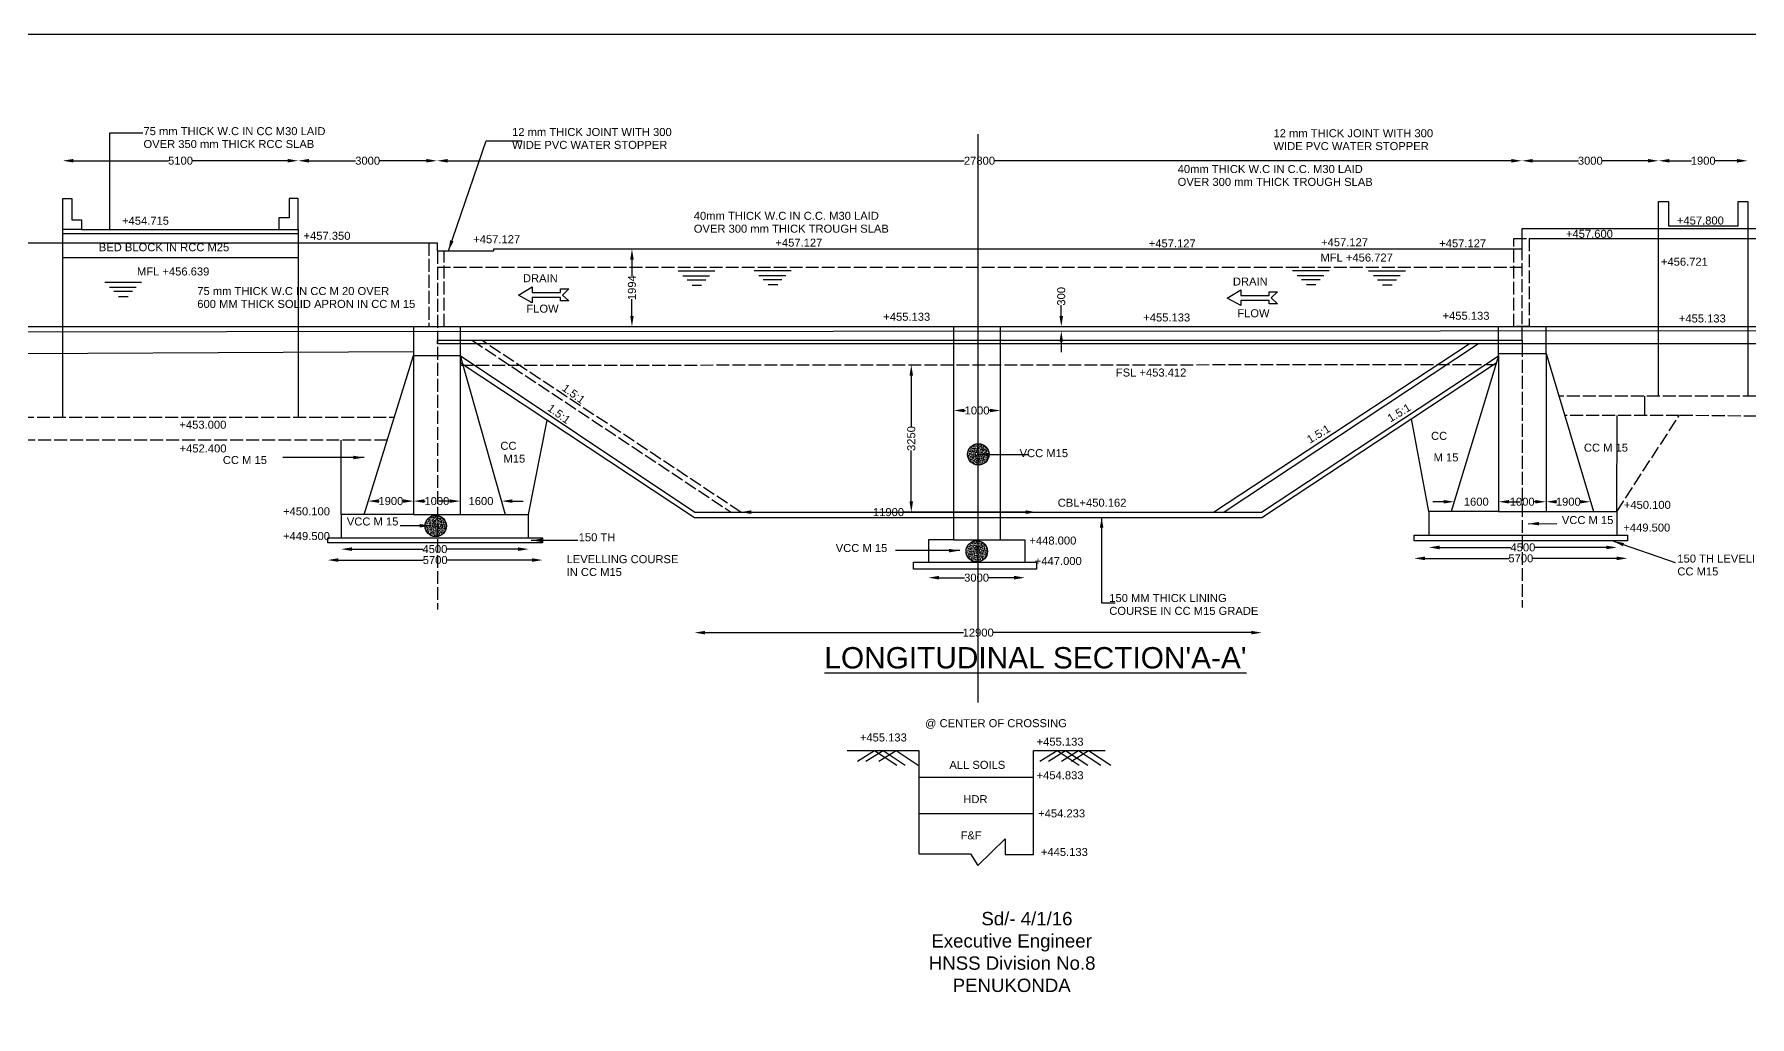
# Model space of a CAD drawing. Header units: millimetres. Extents: x -53212789 to -53204060, y 22133379 to 22139062.
# Drawn here: x -53210662 to -53207447, y 22136955 to 22138796 of the extents above; entities that cross this region are included whole.
import ezdxf

# ---------------------------------------------------------------- set-up
doc = ezdxf.new("R2010")
doc.units = ezdxf.units.MM
doc.header["$MEASUREMENT"] = 0
doc.header["$PDMODE"] = 32
doc.header["$PDSIZE"] = 28
doc.linetypes.add('ACAD_ISO02W100', pattern=[15, 12, -3])
doc.layers.add('DRAWING', color=2, linetype='Continuous')
doc.layers.add('TEXT', color=7, linetype='Continuous')
doc.styles.get("Standard").update_dxf_attribs({"font": 'arial.ttf', "height": 15})
doc.dimstyles.get("Standard").update_dxf_attribs({"dimtxt": 20, "dimasz": 20, "dimexe": 0.18, "dimexo": 0.0625, "dimgap": 0.09, "dimtad": 0, "dimdec": 0, "dimzin": 0, "dimdsep": 46, "dimtxsty": 'Standard', "dimcen": 0.09, "dimse1": 1, "dimse2": 1, "dimadec": 0, "dimazin": 0, "dimtfac": 1, "dimtdec": 0, "dimtofl": 0, "dimtmove": 0, "dimatfit": 3, "dimfxl": 1, "dimtolj": 1, "dimtzin": 0, "dimarcsym": 0})

# ---------------------------------------------------------------- blocks, each defined once
blk = doc.blocks.new('*D56')
at = {"layer": 'Defpoints', "color": 0, "transparency": 16777216}
for p in [(-53208737.2, 22138248.3), (-53208737.2, 22138248.3), (-53208737.2, 22138240)]:
    blk.add_point(p, dxfattribs=at)
at = {"layer": 'TEXT', "color": 0, "lineweight": -2, "transparency": 16777216}
for p, q in [((-53208737.2, 22138268.3), (-53208737.2, 22138288.3)), ((-53208737.2, 22138220), (-53208737.2, 22138200))]:
    blk.add_line(p, q, dxfattribs=at)
at = {"layer": 'TEXT', "color": 0, "transparency": 16777216}
for points in [[(-53208740.5, 22138268.3), (-53208733.8, 22138268.3), (-53208737.2, 22138248.3)], [(-53208740.5, 22138220), (-53208733.8, 22138220), (-53208737.2, 22138240)]]:
    blk.add_solid(points, dxfattribs=at)
at = {"layer": 'TEXT', "color": 0, "transparency": 16777216, "insert": (-53208737.2, 22138304.9), "char_height": 15, "attachment_point": 5, "rotation": 90}
blk.add_mtext('\\A1;300', dxfattribs=at)
blk = doc.blocks.new('*D58')
at = {"layer": 'Defpoints', "color": 0, "transparency": 16777216}
for p in [(-53210036.3, 22137921.1), (-53209951.2, 22137921.1), (-53209951.2, 22137921.1)]:
    blk.add_point(p, dxfattribs=at)
at = {"layer": 'TEXT', "color": 0, "lineweight": -2, "transparency": 16777216}
for p, q in [((-53210016.3, 22137921.1), (-53210015.5, 22137921.1)), ((-53209971.2, 22137921.1), (-53209972, 22137921.1))]:
    blk.add_line(p, q, dxfattribs=at)
at = {"layer": 'TEXT', "color": 0, "transparency": 16777216}
for points in [[(-53210016.3, 22137924.5), (-53210016.3, 22137917.8), (-53210036.3, 22137921.1)], [(-53209971.2, 22137924.5), (-53209971.2, 22137917.8), (-53209951.2, 22137921.1)]]:
    blk.add_solid(points, dxfattribs=at)
at = {"layer": 'TEXT', "color": 0, "transparency": 16777216, "insert": (-53209993.8, 22137921.1), "char_height": 15, "attachment_point": 5}
blk.add_mtext('\\A1;1900', dxfattribs=at)
blk = doc.blocks.new('*D59')
at = {"layer": 'Defpoints', "color": 0, "transparency": 16777216}
for p in [(-53209951.2, 22137921.1), (-53209863.7, 22137921.1), (-53209863.7, 22137921.1)]:
    blk.add_point(p, dxfattribs=at)
at = {"layer": 'TEXT', "color": 0, "lineweight": -2, "transparency": 16777216}
for p, q in [((-53209931.2, 22137921.1), (-53209929.2, 22137921.1)), ((-53209883.7, 22137921.1), (-53209885.7, 22137921.1))]:
    blk.add_line(p, q, dxfattribs=at)
at = {"layer": 'TEXT', "color": 0, "transparency": 16777216}
for points in [[(-53209931.2, 22137924.5), (-53209931.2, 22137917.8), (-53209951.2, 22137921.1)], [(-53209883.7, 22137924.5), (-53209883.7, 22137917.8), (-53209863.7, 22137921.1)]]:
    blk.add_solid(points, dxfattribs=at)
at = {"layer": 'TEXT', "color": 0, "transparency": 16777216, "insert": (-53209907.5, 22137921.1), "char_height": 15, "attachment_point": 5}
blk.add_mtext('\\A1;1000', dxfattribs=at)
blk = doc.blocks.new('*D60')
at = {"layer": 'Defpoints', "color": 0, "transparency": 16777216}
for p in [(-53209863.7, 22137921.1), (-53209786, 22137921.1), (-53209786, 22137919.4)]:
    blk.add_point(p, dxfattribs=at)
at = {"layer": 'TEXT', "color": 0, "lineweight": -2, "transparency": 16777216}
for p, q in [((-53209883.7, 22137921.1), (-53209903.7, 22137921.1)), ((-53209766, 22137921.1), (-53209746, 22137921.1))]:
    blk.add_line(p, q, dxfattribs=at)
at = {"layer": 'TEXT', "color": 0, "transparency": 16777216}
for points in [[(-53209883.7, 22137924.4), (-53209883.7, 22137917.8), (-53209863.7, 22137921.1)], [(-53209766, 22137924.4), (-53209766, 22137917.8), (-53209786, 22137921.1)]]:
    blk.add_solid(points, dxfattribs=at)
at = {"layer": 'TEXT', "color": 0, "transparency": 16777216, "insert": (-53209824.8, 22137921.1), "char_height": 15, "attachment_point": 5}
blk.add_mtext('\\A1;1600', dxfattribs=at)
blk = doc.blocks.new('*D61')
at = {"layer": 'Defpoints', "color": 0, "transparency": 16777216}
for p in [(-53208986.2, 22137806.4), (-53208805.5, 22137806.4), (-53208805.5, 22137777.6)]:
    blk.add_point(p, dxfattribs=at)
at = {"layer": 'TEXT', "color": 0, "lineweight": -2, "transparency": 16777216}
for p, q in [((-53208966.2, 22137777.6), (-53208918.3, 22137777.6)), ((-53208825.5, 22137777.6), (-53208873.4, 22137777.6))]:
    blk.add_line(p, q, dxfattribs=at)
at = {"layer": 'TEXT', "color": 0, "transparency": 16777216}
for points in [[(-53208966.2, 22137781), (-53208966.2, 22137774.3), (-53208986.2, 22137777.6)], [(-53208825.5, 22137781), (-53208825.5, 22137774.3), (-53208805.5, 22137777.6)]]:
    blk.add_solid(points, dxfattribs=at)
at = {"layer": 'TEXT', "color": 0, "transparency": 16777216, "insert": (-53208895.9, 22137777.6), "char_height": 15, "attachment_point": 5}
blk.add_mtext('\\A1;3000', dxfattribs=at)
blk = doc.blocks.new('*D62')
at = {"layer": 'Defpoints', "color": 0, "transparency": 16777216}
for p in [(-53209338.1, 22137900.4), (-53208783.9, 22137900.4), (-53208783.9, 22137793.7)]:
    blk.add_point(p, dxfattribs=at)
at = {"layer": 'TEXT', "color": 0, "lineweight": -2, "transparency": 16777216}
for p, q in [((-53209318.1, 22137900.4), (-53209088.6, 22137900.4)), ((-53208803.9, 22137900.4), (-53209033.4, 22137900.4))]:
    blk.add_line(p, q, dxfattribs=at)
at = {"layer": 'TEXT', "color": 0, "transparency": 16777216}
for points in [[(-53209318.1, 22137903.8), (-53209318.1, 22137897.1), (-53209338.1, 22137900.4)], [(-53208803.9, 22137903.8), (-53208803.9, 22137897.1), (-53208783.9, 22137900.4)]]:
    blk.add_solid(points, dxfattribs=at)
at = {"layer": 'TEXT', "color": 0, "transparency": 16777216, "insert": (-53209061, 22137900.4), "char_height": 15, "attachment_point": 5}
blk.add_mtext('\\A1;11900', dxfattribs=at)
blk = doc.blocks.new('*D63')
at = {"layer": 'Defpoints', "color": 0, "transparency": 16777216}
for p in [(-53209424.8, 22137890.2), (-53208361, 22137890.2), (-53208361, 22137674.6)]:
    blk.add_point(p, dxfattribs=at)
at = {"layer": 'TEXT', "color": 0, "lineweight": -2, "transparency": 16777216}
for p, q in [((-53209404.8, 22137674.6), (-53208920.5, 22137674.6)), ((-53208381, 22137674.6), (-53208865.3, 22137674.6))]:
    blk.add_line(p, q, dxfattribs=at)
at = {"layer": 'TEXT', "color": 0, "transparency": 16777216}
for points in [[(-53209404.8, 22137677.9), (-53209404.8, 22137671.3), (-53209424.8, 22137674.6)], [(-53208381, 22137677.9), (-53208381, 22137671.3), (-53208361, 22137674.6)]]:
    blk.add_solid(points, dxfattribs=at)
at = {"layer": 'TEXT', "color": 0, "transparency": 16777216, "insert": (-53208892.9, 22137674.6), "char_height": 15, "attachment_point": 5}
blk.add_mtext('\\A1;12900', dxfattribs=at)
blk = doc.blocks.new('*D64')
at = {"layer": 'Defpoints', "color": 0, "transparency": 16777216}
for p in [(-53208000.6, 22137919.9), (-53207917.9, 22137919.9), (-53207917.9, 22137919.9)]:
    blk.add_point(p, dxfattribs=at)
at = {"layer": 'TEXT', "color": 0, "lineweight": -2, "transparency": 16777216}
for p, q in [((-53208020.6, 22137919.9), (-53208040.6, 22137919.9)), ((-53207897.9, 22137919.9), (-53207877.9, 22137919.9))]:
    blk.add_line(p, q, dxfattribs=at)
at = {"layer": 'TEXT', "color": 0, "transparency": 16777216}
for points in [[(-53208020.6, 22137923.2), (-53208020.6, 22137916.6), (-53208000.6, 22137919.9)], [(-53207897.9, 22137923.2), (-53207897.9, 22137916.6), (-53207917.9, 22137919.9)]]:
    blk.add_solid(points, dxfattribs=at)
at = {"layer": 'TEXT', "color": 0, "transparency": 16777216, "insert": (-53207959.3, 22137919.9), "char_height": 15, "attachment_point": 5}
blk.add_mtext('\\A1;1600', dxfattribs=at)
blk = doc.blocks.new('*D65')
at = {"layer": 'Defpoints', "color": 0, "transparency": 16777216}
for p in [(-53207917.9, 22137919.9), (-53207828.6, 22137919.9), (-53207828.6, 22137919.9)]:
    blk.add_point(p, dxfattribs=at)
at = {"layer": 'TEXT', "color": 0, "lineweight": -2, "transparency": 16777216}
for p, q in [((-53207897.9, 22137919.9), (-53207895, 22137919.9)), ((-53207848.6, 22137919.9), (-53207851.5, 22137919.9))]:
    blk.add_line(p, q, dxfattribs=at)
at = {"layer": 'TEXT', "color": 0, "transparency": 16777216}
for points in [[(-53207897.9, 22137923.2), (-53207897.9, 22137916.6), (-53207917.9, 22137919.9)], [(-53207848.6, 22137923.2), (-53207848.6, 22137916.6), (-53207828.6, 22137919.9)]]:
    blk.add_solid(points, dxfattribs=at)
at = {"layer": 'TEXT', "color": 0, "transparency": 16777216, "insert": (-53207873.3, 22137919.9), "char_height": 15, "attachment_point": 5}
blk.add_mtext('\\A1;1000', dxfattribs=at)
blk = doc.blocks.new('*D66')
at = {"layer": 'Defpoints', "color": 0, "transparency": 16777216}
for p in [(-53207828.6, 22137919.9), (-53207744.9, 22137920.2), (-53207744.9, 22137919.9)]:
    blk.add_point(p, dxfattribs=at)
at = {"layer": 'TEXT', "color": 0, "lineweight": -2, "transparency": 16777216}
for p, q in [((-53207808.6, 22137919.9), (-53207808.5, 22137919.9)), ((-53207764.9, 22137919.9), (-53207765, 22137919.9))]:
    blk.add_line(p, q, dxfattribs=at)
at = {"layer": 'TEXT', "color": 0, "transparency": 16777216}
for points in [[(-53207808.6, 22137923.2), (-53207808.6, 22137916.6), (-53207828.6, 22137919.9)], [(-53207764.9, 22137923.2), (-53207764.9, 22137916.6), (-53207744.9, 22137919.9)]]:
    blk.add_solid(points, dxfattribs=at)
at = {"layer": 'TEXT', "color": 0, "transparency": 16777216, "insert": (-53207786.8, 22137919.9), "char_height": 15, "attachment_point": 5}
blk.add_mtext('\\A1;1900', dxfattribs=at)
blk = doc.blocks.new('*D144')
at = {"layer": 'Defpoints', "color": 0, "transparency": 16777216}
for p in [(-53210086.8, 22137852), (-53209735.5, 22137852), (-53209735.5, 22137831.1)]:
    blk.add_point(p, dxfattribs=at)
at = {"layer": 'TEXT', "color": 0, "lineweight": -2, "transparency": 16777216}
for p, q in [((-53210066.8, 22137831.1), (-53209933.9, 22137831.1)), ((-53209755.5, 22137831.1), (-53209888.4, 22137831.1))]:
    blk.add_line(p, q, dxfattribs=at)
at = {"layer": 'TEXT', "color": 0, "transparency": 16777216}
for points in [[(-53210066.8, 22137834.4), (-53210066.8, 22137827.7), (-53210086.8, 22137831.1)], [(-53209755.5, 22137834.4), (-53209755.5, 22137827.7), (-53209735.5, 22137831.1)]]:
    blk.add_solid(points, dxfattribs=at)
at = {"layer": 'TEXT', "color": 0, "transparency": 16777216, "insert": (-53209911.2, 22137831.1), "char_height": 15, "attachment_point": 5}
blk.add_mtext('\\A1;4500', dxfattribs=at)
blk = doc.blocks.new('*D145')
at = {"layer": 'Defpoints', "color": 0, "transparency": 16777216}
for p in [(-53210112, 22137843.2), (-53209709.4, 22137843.2), (-53209709.4, 22137810.6)]:
    blk.add_point(p, dxfattribs=at)
at = {"layer": 'TEXT', "color": 0, "lineweight": -2, "transparency": 16777216}
for p, q in [((-53210092, 22137810.6), (-53209933.2, 22137810.6)), ((-53209729.4, 22137810.6), (-53209888.2, 22137810.6))]:
    blk.add_line(p, q, dxfattribs=at)
at = {"layer": 'TEXT', "color": 0, "transparency": 16777216}
for points in [[(-53210092, 22137814), (-53210092, 22137807.3), (-53210112, 22137810.6)], [(-53209729.4, 22137814), (-53209729.4, 22137807.3), (-53209709.4, 22137810.6)]]:
    blk.add_solid(points, dxfattribs=at)
at = {"layer": 'TEXT', "color": 0, "transparency": 16777216, "insert": (-53209910.7, 22137810.6), "char_height": 15, "attachment_point": 5}
blk.add_mtext('\\A1;5700', dxfattribs=at)
blk = doc.blocks.new('*D146')
at = {"layer": 'Defpoints', "color": 0, "transparency": 16777216}
for p in [(-53209541.9, 22138393.9), (-53209540.2, 22138393.9), (-53209540.2, 22138248.3)]:
    blk.add_point(p, dxfattribs=at)
at = {"layer": 'TEXT', "color": 0, "lineweight": -2, "transparency": 16777216}
for p, q in [((-53209541.9, 22138373.9), (-53209541.9, 22138342.8)), ((-53209541.9, 22138268.3), (-53209541.9, 22138299.3))]:
    blk.add_line(p, q, dxfattribs=at)
at = {"layer": 'TEXT', "color": 0, "transparency": 16777216}
for points in [[(-53209545.2, 22138373.9), (-53209538.6, 22138373.9), (-53209541.9, 22138393.9)], [(-53209545.2, 22138268.3), (-53209538.6, 22138268.3), (-53209541.9, 22138248.3)]]:
    blk.add_solid(points, dxfattribs=at)
at = {"layer": 'TEXT', "color": 0, "transparency": 16777216, "insert": (-53209541.9, 22138321.1), "char_height": 15, "attachment_point": 5, "rotation": 90}
blk.add_mtext('\\A1;1994', dxfattribs=at)
blk = doc.blocks.new('*D147')
at = {"layer": 'Defpoints', "color": 0, "transparency": 16777216}
for p in [(-53209018.5, 22138176.4), (-53209018.3, 22138176.4), (-53209018.3, 22137900.4)]:
    blk.add_point(p, dxfattribs=at)
at = {"layer": 'TEXT', "color": 0, "lineweight": -2, "transparency": 16777216}
for p, q in [((-53209018.3, 22138156.4), (-53209018.3, 22138060.9)), ((-53209018.3, 22137920.4), (-53209018.3, 22138016))]:
    blk.add_line(p, q, dxfattribs=at)
at = {"layer": 'TEXT', "color": 0, "transparency": 16777216}
for points in [[(-53209021.6, 22138156.4), (-53209015, 22138156.4), (-53209018.3, 22138176.4)], [(-53209021.6, 22137920.4), (-53209015, 22137920.4), (-53209018.3, 22137900.4)]]:
    blk.add_solid(points, dxfattribs=at)
at = {"layer": 'TEXT', "color": 0, "transparency": 16777216, "insert": (-53209018.3, 22138038.4), "char_height": 15, "attachment_point": 5, "rotation": 90}
blk.add_mtext('\\A1;3250', dxfattribs=at)
blk = doc.blocks.new('*D148')
at = {"layer": 'Defpoints', "color": 0, "transparency": 16777216}
for p in [(-53208938.9, 22138093), (-53208851, 22138093), (-53208851, 22138090.9)]:
    blk.add_point(p, dxfattribs=at)
at = {"layer": 'TEXT', "color": 0, "lineweight": -2, "transparency": 16777216}
for p, q in [((-53208918.9, 22138090.9), (-53208916.7, 22138090.9)), ((-53208871, 22138090.9), (-53208873.2, 22138090.9))]:
    blk.add_line(p, q, dxfattribs=at)
at = {"layer": 'TEXT', "color": 0, "transparency": 16777216}
for points in [[(-53208918.9, 22138094.2), (-53208918.9, 22138087.6), (-53208938.9, 22138090.9)], [(-53208871, 22138094.2), (-53208871, 22138087.6), (-53208851, 22138090.9)]]:
    blk.add_solid(points, dxfattribs=at)
at = {"layer": 'TEXT', "color": 0, "transparency": 16777216, "insert": (-53208895, 22138090.9), "char_height": 15, "attachment_point": 5}
blk.add_mtext('\\A1;1000', dxfattribs=at)
blk = doc.blocks.new('*D149')
at = {"layer": 'Defpoints', "color": 0, "transparency": 16777216}
for p in [(-53208048.2, 22137857.9), (-53207695.7, 22137857.2), (-53207695.7, 22137834.3)]:
    blk.add_point(p, dxfattribs=at)
at = {"layer": 'TEXT', "color": 0, "lineweight": -2, "transparency": 16777216}
for p, q in [((-53208028.2, 22137834.3), (-53207894.7, 22137834.3)), ((-53207715.7, 22137834.3), (-53207849.1, 22137834.3))]:
    blk.add_line(p, q, dxfattribs=at)
at = {"layer": 'TEXT', "color": 0, "transparency": 16777216}
for points in [[(-53208028.2, 22137837.6), (-53208028.2, 22137830.9), (-53208048.2, 22137834.3)], [(-53207715.7, 22137837.6), (-53207715.7, 22137830.9), (-53207695.7, 22137834.3)]]:
    blk.add_solid(points, dxfattribs=at)
at = {"layer": 'TEXT', "color": 0, "transparency": 16777216, "insert": (-53207871.9, 22137834.3), "char_height": 15, "attachment_point": 5}
blk.add_mtext('\\A1;4500', dxfattribs=at)
blk = doc.blocks.new('*D150')
at = {"layer": 'Defpoints', "color": 0, "transparency": 16777216}
for p in [(-53208075.7, 22137846.4), (-53207675.9, 22137846.4), (-53207675.9, 22137813.8)]:
    blk.add_point(p, dxfattribs=at)
at = {"layer": 'TEXT', "color": 0, "lineweight": -2, "transparency": 16777216}
for p, q in [((-53208055.7, 22137813.8), (-53207898.2, 22137813.8)), ((-53207695.9, 22137813.8), (-53207853.3, 22137813.8))]:
    blk.add_line(p, q, dxfattribs=at)
at = {"layer": 'TEXT', "color": 0, "transparency": 16777216}
for points in [[(-53208055.7, 22137817.2), (-53208055.7, 22137810.5), (-53208075.7, 22137813.8)], [(-53207695.9, 22137817.2), (-53207695.9, 22137810.5), (-53207675.9, 22137813.8)]]:
    blk.add_solid(points, dxfattribs=at)
at = {"layer": 'TEXT', "color": 0, "transparency": 16777216, "insert": (-53207875.8, 22137813.8), "char_height": 15, "attachment_point": 5}
blk.add_mtext('\\A1;5700', dxfattribs=at)
blk = doc.blocks.new('*D151')
at = {"layer": 'Defpoints', "color": 0, "transparency": 16777216}
for p in [(-53207450.5, 22138559), (-53207617.5, 22138482.7), (-53207450.5, 22138482.8)]:
    blk.add_point(p, dxfattribs=at)
at = {"layer": 'TEXT', "color": 0, "lineweight": -2, "transparency": 16777216}
for p, q in [((-53207597.5, 22138559), (-53207555.8, 22138559)), ((-53207470.5, 22138559), (-53207512.3, 22138559))]:
    blk.add_line(p, q, dxfattribs=at)
at = {"layer": 'TEXT', "color": 0, "transparency": 16777216}
for points in [[(-53207597.5, 22138562.3), (-53207597.5, 22138555.6), (-53207617.5, 22138559)], [(-53207470.5, 22138562.3), (-53207470.5, 22138555.6), (-53207450.5, 22138559)]]:
    blk.add_solid(points, dxfattribs=at)
at = {"layer": 'TEXT', "color": 0, "transparency": 16777216, "insert": (-53207534, 22138559), "char_height": 15, "attachment_point": 5}
blk.add_mtext('\\A1;1900', dxfattribs=at)
blk = doc.blocks.new('*D152')
at = {"layer": 'Defpoints', "color": 0, "transparency": 16777216}
for p in [(-53207873.6, 22138559), (-53207617.5, 22138482.7), (-53207873.6, 22138431.8)]:
    blk.add_point(p, dxfattribs=at)
at = {"layer": 'TEXT', "color": 0, "lineweight": -2, "transparency": 16777216}
for p, q in [((-53207853.6, 22138559), (-53207768, 22138559)), ((-53207637.5, 22138559), (-53207723.1, 22138559))]:
    blk.add_line(p, q, dxfattribs=at)
at = {"layer": 'TEXT', "color": 0, "transparency": 16777216}
for points in [[(-53207853.6, 22138562.3), (-53207853.6, 22138555.6), (-53207873.6, 22138559)], [(-53207637.5, 22138562.3), (-53207637.5, 22138555.6), (-53207617.5, 22138559)]]:
    blk.add_solid(points, dxfattribs=at)
at = {"layer": 'TEXT', "color": 0, "transparency": 16777216, "insert": (-53207745.6, 22138559), "char_height": 15, "attachment_point": 5}
blk.add_mtext('\\A1;3000', dxfattribs=at)
blk = doc.blocks.new('*D153')
at = {"layer": 'Defpoints', "color": 0, "transparency": 16777216}
for p in [(-53210167.3, 22138559.1), (-53210608.7, 22138488.4), (-53210167.3, 22138488.4)]:
    blk.add_point(p, dxfattribs=at)
at = {"layer": 'TEXT', "color": 0, "lineweight": -2, "transparency": 16777216}
for p, q in [((-53210588.7, 22138559.1), (-53210410.4, 22138559.1)), ((-53210187.3, 22138559.1), (-53210365.5, 22138559.1))]:
    blk.add_line(p, q, dxfattribs=at)
at = {"layer": 'TEXT', "color": 0, "transparency": 16777216}
for points in [[(-53210588.7, 22138562.4), (-53210588.7, 22138555.7), (-53210608.7, 22138559.1)], [(-53210187.3, 22138562.4), (-53210187.3, 22138555.7), (-53210167.3, 22138559.1)]]:
    blk.add_solid(points, dxfattribs=at)
at = {"layer": 'TEXT', "color": 0, "transparency": 16777216, "insert": (-53210388, 22138559.1), "char_height": 15, "attachment_point": 5}
blk.add_mtext('\\A1;5100', dxfattribs=at)
blk = doc.blocks.new('*D154')
at = {"layer": 'Defpoints', "color": 0, "transparency": 16777216}
for p in [(-53209907.3, 22138559), (-53210167.3, 22138488.4), (-53209907.3, 22138405)]:
    blk.add_point(p, dxfattribs=at)
at = {"layer": 'TEXT', "color": 0, "lineweight": -2, "transparency": 16777216}
for p, q in [((-53210147.3, 22138559), (-53210059.8, 22138559)), ((-53209927.3, 22138559), (-53210014.8, 22138559))]:
    blk.add_line(p, q, dxfattribs=at)
at = {"layer": 'TEXT', "color": 0, "transparency": 16777216}
for points in [[(-53210147.3, 22138562.4), (-53210147.3, 22138555.7), (-53210167.3, 22138559)], [(-53209927.3, 22138562.4), (-53209927.3, 22138555.7), (-53209907.3, 22138559)]]:
    blk.add_solid(points, dxfattribs=at)
at = {"layer": 'TEXT', "color": 0, "transparency": 16777216, "insert": (-53210037.3, 22138559), "char_height": 15, "attachment_point": 5}
blk.add_mtext('\\A1;3000', dxfattribs=at)
blk = doc.blocks.new('*D155')
at = {"layer": 'Defpoints', "color": 0, "transparency": 16777216}
for p in [(-53207873.6, 22138559), (-53207873.6, 22138431.8), (-53209907.3, 22138405)]:
    blk.add_point(p, dxfattribs=at)
at = {"layer": 'TEXT', "color": 0, "lineweight": -2, "transparency": 16777216}
for p, q in [((-53209887.3, 22138559), (-53208918.9, 22138559)), ((-53207893.6, 22138559), (-53208862, 22138559))]:
    blk.add_line(p, q, dxfattribs=at)
at = {"layer": 'TEXT', "color": 0, "transparency": 16777216}
for points in [[(-53209887.3, 22138562.3), (-53209887.3, 22138555.6), (-53209907.3, 22138559)], [(-53207893.6, 22138562.3), (-53207893.6, 22138555.6), (-53207873.6, 22138559)]]:
    blk.add_solid(points, dxfattribs=at)
at = {"layer": 'TEXT', "color": 0, "transparency": 16777216, "insert": (-53208890.5, 22138559), "char_height": 15, "attachment_point": 5}
blk.add_mtext('\\A1;27800', dxfattribs=at)

msp = doc.modelspace()

# ---------------------------------------------------------------- hatches: boundary and pattern name
at = {"layer": 'DRAWING'}
h = msp.add_hatch(dxfattribs=at)
h.set_pattern_fill('AR-CONC', color=0, scale=0.5, style=0)
h.set_pattern_definition([(50, (-11164.764, 177.608), (3.586300913, -0.31376067491), [0.375, -4.125]), (355, (-11164.764, 177.608), (-0.69375666807, 3.7609606685), [0.3, -3.3]), (100.4514, (-11164.4652, 177.5818), (2.89254690857, 3.4471977103), [0.31870095, -3.50571056]), (46.1842, (-11164.764, 178.608), (5.33620524313, -0.82759507165), [0.5625, -6.1875]), (96.6356, (-11164.3194, 178.539), (4.67331352774, 4.8705893545), [0.47805144, -5.258565]), (351.1842, (-11164.764, 178.608), (4.67330972567, 4.87059300463), [0.45, -4.95]), (21, (-11164.264, 178.358), (2.98453526059, -2.01309445333), [0.375, -4.125]), (326, (-11164.264, 178.358), (1.2165766596, 3.62575022523), [0.3, -3.3]), (71.4514, (-11164.0154, 178.1902), (4.2011131429, 1.61265248355), [0.31870095, -3.50571056]), (37.5, (-11164.7641, 177.608), (0.060799276586, 1.664469269157), [0, -3.26, 0, -3.35, 0, -3.3125]), (7.5, (-11164.764, 177.608), (1.31534768721, 1.97205855941), [0, -1.91, 0, -3.185, 0, -1.2625]), (327.5, (-11165.8791, 177.608), (2.669112180862, -0.112774358672), [0, -1.25, 0, -3.9, 0, -5.175]), (317.5, (-11166.379, 177.608), (2.91593084671, 0.50052491166), [0, -1.625, 0, -2.59, 0, -3.675])])
edge = h.paths.add_edge_path()
edge.add_arc((-53208892.6, 22138008.6), 20.1, 0, 360)
h = msp.add_hatch(dxfattribs=at)
h.set_pattern_fill('AR-CONC', color=0, scale=0.5, style=0)
h.set_pattern_definition([(50, (-12181.7537, 43.5734), (3.586300913, -0.31376067491), [0.375, -4.125]), (355, (-12181.7537, 43.5734), (-0.69375666807, 3.7609606685), [0.3, -3.3]), (100.4514, (-12181.4548, 43.5472), (2.89254690857, 3.4471977103), [0.31870095, -3.50571056]), (46.1842, (-12181.7537, 44.5734), (5.33620524313, -0.82759507165), [0.5625, -6.1875]), (96.6356, (-12181.309, 44.5044), (4.67331352774, 4.8705893545), [0.47805144, -5.258565]), (351.1842, (-12181.7537, 44.5734), (4.67330972567, 4.87059300463), [0.45, -4.95]), (21, (-12181.2537, 44.3234), (2.98453526059, -2.01309445333), [0.375, -4.125]), (326, (-12181.2537, 44.3234), (1.2165766596, 3.62575022523), [0.3, -3.3]), (71.4514, (-12181.005, 44.1556), (4.2011131429, 1.61265248355), [0.31870095, -3.50571056]), (37.5, (-12181.7537, 43.5734), (0.060799276586, 1.664469269157), [0, -3.26, 0, -3.35, 0, -3.3125]), (7.5, (-12181.7537, 43.5734), (1.31534768721, 1.97205855941), [0, -1.91, 0, -3.185, 0, -1.2625]), (327.5, (-12182.8687, 43.5734), (2.669112180862, -0.112774358672), [0, -1.25, 0, -3.9, 0, -5.175]), (317.5, (-12183.3687, 43.5734), (2.91593084671, 0.50052491166), [0, -1.625, 0, -2.59, 0, -3.675])])
edge = h.paths.add_edge_path()
edge.add_arc((-53209909.6, 22137874.6), 20.1, 0, 360)
h = msp.add_hatch(dxfattribs=at)
h.set_pattern_fill('AR-CONC', color=0, scale=0.5, style=0)
h.set_pattern_definition([(50, (-11167.748, -3.949), (3.586300913, -0.31376067491), [0.375, -4.125]), (355, (-11167.748, -3.949), (-0.69375666807, 3.7609606685), [0.3, -3.3]), (100.4514, (-11167.449, -3.975), (2.89254690857, 3.4471977103), [0.31870095, -3.50571056]), (46.1842, (-11167.748, -2.949), (5.33620524313, -0.82759507165), [0.5625, -6.1875]), (96.6356, (-11167.3033, -3.018), (4.67331352774, 4.8705893545), [0.47805144, -5.258565]), (351.1842, (-11167.748, -2.949), (4.67330972567, 4.87059300463), [0.45, -4.95]), (21, (-11167.248, -3.199), (2.98453526059, -2.01309445333), [0.375, -4.125]), (326, (-11167.248, -3.199), (1.2165766596, 3.62575022523), [0.3, -3.3]), (71.4514, (-11166.9993, -3.3668), (4.2011131429, 1.61265248355), [0.31870095, -3.50571056]), (37.5, (-11167.748, -3.949), (0.060799276586, 1.664469269157), [0, -3.26, 0, -3.35, 0, -3.3125]), (7.5, (-11167.748, -3.949), (1.31534768721, 1.97205855941), [0, -1.91, 0, -3.185, 0, -1.2625]), (327.5, (-11168.863, -3.949), (2.669112180862, -0.112774358672), [0, -1.25, 0, -3.9, 0, -5.175]), (317.5, (-11169.363, -3.949), (2.91593084671, 0.50052491166), [0, -1.625, 0, -2.59, 0, -3.675])])
edge = h.paths.add_edge_path()
edge.add_arc((-53208895.5, 22137827.1), 20.1, 0, 360)

# ---------------------------------------------------------------- linework, layer by layer
at = {"layer": 'DRAWING', "color": 0}
for points in [[(-53208893.5, 22138608.9), (-53208893.5, 22137543.6)], [(-53210608.7, 22138078.6), (-53210608.7, 22138488.4), (-53210592, 22138488.4), (-53210592, 22138448.4), (-53210573.8, 22138448.4), (-53210573.8, 22138430), (-53210608.7, 22138430)], [(-53210573.8, 22138430), (-53210167.3, 22138430), (-53210167.3, 22138488.4), (-53210184.2, 22138488.4), (-53210184.2, 22138451.8), (-53210204, 22138451.8), (-53210204, 22138430)], [(-53207617.5, 22138117.9), (-53207617.5, 22138482.7), (-53207598.8, 22138482.7), (-53207598.8, 22138437.2), (-53207468.5, 22138437.2), (-53207468.5, 22138482.7), (-53207450.5, 22138482.7), (-53207450.4, 22138117.9)], [(-53211439.5, 22138405), (-53209907.3, 22138405), (-53209907.3, 22138390), (-53209800.7, 22138390), (-53209800.7, 22138393.9), (-53207873.6, 22138393.9), (-53207873.6, 22138431.8), (-53207007.5, 22138431.8), (-53206988.3, 22138450.9), (-53206511.9, 22138450.9), (-53206415.2, 22138357.6), (-53205970.1, 22138357.6)], [(-53211439.5, 22138248.5), (-53206890.1, 22138248.1), (-53206890.1, 22138450.9)], [(-53210608.7, 22138422.6), (-53210167.3, 22138422.6)], [(-53210167.3, 22138430), (-53210167.3, 22138078.6)], [(-53207860.1, 22138413.6), (-53206890.1, 22138413.6), (-53206473.9, 22138414.2)], [(-53210608.7, 22138377.5), (-53210167.3, 22138377.5)], [(-53209455.5, 22138352.4), (-53209386.3, 22138352.4)], [(-53209312.8, 22138353.2), (-53209243.6, 22138353.2)], [(-53208304, 22138353.1), (-53208234.8, 22138353.1)], [(-53208161.2, 22138352.7), (-53208092, 22138352.7)], [(-53210530.1, 22138331.2), (-53210460.9, 22138331.2)], [(-53210521.1, 22138322.2), (-53210471.1, 22138322.2)], [(-53209446.5, 22138343.4), (-53209396.4, 22138343.4)], [(-53209438.5, 22138335.6), (-53209403.4, 22138335.6)], [(-53209429.3, 22138326.1), (-53209411.4, 22138326.1)], [(-53209303.8, 22138344.2), (-53209253.7, 22138344.2)], [(-53209295.8, 22138336.4), (-53209260.7, 22138336.4)], [(-53209286.6, 22138326.9), (-53209268.7, 22138326.9)], [(-53208295, 22138344.1), (-53208244.9, 22138344.1)], [(-53208287, 22138336.3), (-53208251.9, 22138336.3)], [(-53208277.8, 22138326.8), (-53208259.9, 22138326.8)], [(-53208152.2, 22138343.7), (-53208102.2, 22138343.7)], [(-53208144.2, 22138336), (-53208109.1, 22138336)], [(-53208135.1, 22138326.4), (-53208117.1, 22138326.4)], [(-53210513.1, 22138314.5), (-53210478, 22138314.5)], [(-53210504, 22138304.9), (-53210486, 22138304.9)], [(-53211439.5, 22138238.3), (-53206890.1, 22138241.1)], [(-53209951.2, 22138248.4), (-53209951.2, 22137896.3), (-53210086.8, 22137896.3), (-53210086.8, 22137852), (-53209735.5, 22137852)], [(-53206890.1, 22138248.1), (-53206890.1, 22138075.4), (-53206923.6, 22138075.4), (-53206956.6, 22138215.7), (-53209906.2, 22138215.7), (-53209906.2, 22138223), (-53207873.5, 22138223), (-53207873.5, 22138215.7)], [(-53209863.7, 22138248.4), (-53209863.7, 22137896.3)], [(-53209863.7, 22138194), (-53209424.3, 22137900.4), (-53208361.9, 22137900.4), (-53207917.9, 22138193.6), (-53207917.9, 22138248.2)], [(-53208938.9, 22138248.3), (-53208938.9, 22137848.4), (-53208986.2, 22137848.4), (-53208986.2, 22137806.5)], [(-53208851, 22137848.4), (-53208851, 22138248.3)], [(-53207917.9, 22138197.5), (-53207828.6, 22138197.5), (-53207828.6, 22138248.2)], [(-53209951.2, 22138200.6), (-53210928.7, 22138196.1)], [(-53210044.1, 22137896.3), (-53209951.2, 22138194)], [(-53209951.2, 22138194), (-53209863.7, 22138194), (-53209779.4, 22137896.3)], [(-53208451.9, 22137900.4), (-53207972.9, 22138215.7)], [(-53207955, 22138215.7), (-53208431.8, 22137900.4)], [(-53207917.9, 22138193.6), (-53207917.9, 22137901.4), (-53208048.2, 22137901.4), (-53208048.2, 22137857.9)], [(-53207917.8, 22138193.7), (-53208006.2, 22137901.4)], [(-53207828.6, 22138197.5), (-53207828.6, 22137901.4)], [(-53207828.6, 22138197.5), (-53207739.3, 22137901.4)], [(-53209863.7, 22138181), (-53209424.8, 22137890.2), (-53208361, 22137890.2), (-53207921.9, 22138180.1)], [(-53207643.4, 22138081.7), (-53207643.4, 22138117.8)], [(-53207695.7, 22137901.4), (-53207695.5, 22138081.7)], [(-53210086.8, 22137896.3), (-53210086.8, 22138035.3)], [(-53207917.9, 22137901.4), (-53207695.7, 22137901.4), (-53207695.7, 22137857.2)], [(-53209951.2, 22137896.3), (-53209735.5, 22137896.3)], [(-53209735.5, 22137852), (-53209735.5, 22137896.3)], [(-53208938.9, 22137848.4), (-53208805.5, 22137848.4), (-53208805.5, 22137806.4)], [(-53209138.3, 22137453.6), (-53209004, 22137453.6), (-53209004, 22137259.9), (-53208907.3, 22137259.9), (-53208893.6, 22137237.9), (-53208842.2, 22137288.1), (-53208842.2, 22137258.5), (-53208789.5, 22137258.5), (-53208789.5, 22137453.6), (-53208655.2, 22137453.6)], [(-53209119.4, 22137433.8), (-53209087.2, 22137453.6), (-53209045.6, 22137426.4)], [(-53209103.3, 22137433.8), (-53209071.1, 22137453.6), (-53209029.5, 22137426.4)], [(-53209079.1, 22137433.8), (-53209046.9, 22137453.6), (-53209005.3, 22137426.4)], [(-53208777.2, 22137433.8), (-53208745, 22137453.6), (-53208703.4, 22137426.4)], [(-53208761.1, 22137433.8), (-53208729, 22137453.6), (-53208687.4, 22137426.4)], [(-53208736.9, 22137433.8), (-53208704.8, 22137453.6), (-53208663.1, 22137426.4)], [(-53208718.2, 22137433.8), (-53208686.1, 22137453.6), (-53208644.4, 22137426.4)], [(-53209004, 22137403.5), (-53208789.5, 22137403.5)], [(-53209004, 22137335.9), (-53208789.5, 22137335.9)]]:
    msp.add_lwpolyline(points, dxfattribs=at)
at = {"layer": 'DRAWING', "color": 0, "linetype": 'ACAD_ISO02W100', "ltscale": 2}
for points in [[(-53209922.5, 22138405), (-53209922.5, 22138248.4)], [(-53209906.2, 22138390), (-53209906.2, 22137717.9)], [(-53209894, 22138248.4), (-53209894, 22138390)], [(-53207873.5, 22138223), (-53207873.5, 22138393.9)], [(-53209906.2, 22138359.5), (-53207873.5, 22138359.5)], [(-53209841.9, 22138223), (-53209355.9, 22137900.4)], [(-53209338.1, 22137900.4), (-53209824, 22138223)], [(-53207873.5, 22138215.7), (-53207873.5, 22137721.7)], [(-53209863.7, 22138175.9), (-53207922.8, 22138177.2)], [(-53206890.1, 22138075.4), (-53206865.5, 22138075.4), (-53206865.5, 22138118.2), (-53207804.6, 22138117.8)], [(-53210000.7, 22138035.3), (-53211466.7, 22138035.3), (-53211466.7, 22138078.6), (-53209987.2, 22138078.6)], [(-53207695.7, 22137901.4), (-53207579.1, 22138081.6), (-53207793.7, 22138081.8)], [(-53206923.6, 22138075.4), (-53207579.1, 22138081.6)]]:
    msp.add_lwpolyline(points, dxfattribs=at)
msp.add_lwpolyline([(-53207888.9, 22138413.6), (-53207860.1, 22138413.6), (-53207860.1, 22138248.2), (-53207888.9, 22138248.2)], close=True, dxfattribs=at)
at = {"layer": 'DRAWING', "color": 0}
for points in [[(-53210112, 22137852), (-53209709.4, 22137852), (-53209709.4, 22137843.2), (-53210112, 22137843.2)], [(-53208075.7, 22137857.2), (-53207675.9, 22137857.2), (-53207675.9, 22137846.4), (-53208075.7, 22137846.4)], [(-53209014.4, 22137806.4), (-53208783.9, 22137806.4), (-53208783.9, 22137793.7), (-53209014.4, 22137793.7)]]:
    msp.add_lwpolyline(points, close=True, dxfattribs=at)
for centre in [(-53208892.6, 22138008.6), (-53209909.6, 22137874.6), (-53208895.5, 22137827.1)]:
    msp.add_circle(centre, 20.1, dxfattribs=at)
at = {"layer": 'TEXT', "color": 0}
msp.add_lwpolyline([(-53204221, 22133378.6), (-53212789, 22133378.6), (-53212789, 22138796), (-53204221, 22138796)], close=True, dxfattribs=at)
at = {"layer": 'TEXT'}
msp.add_lwpolyline([(-53210520.4, 22138430), (-53210520.4, 22138611.2), (-53210458.8, 22138611.2)], dxfattribs=at)
at = {"layer": 'TEXT', "color": 0}
for points in [[(-53209729.1, 22138311.9), (-53209675.8, 22138311.9), (-53209675.8, 22138319.1), (-53209660.1, 22138319.1), (-53209672.2, 22138307.4), (-53209660.1, 22138296.3), (-53209675.8, 22138296.3), (-53209675.8, 22138302.9), (-53209729.1, 22138302.9), (-53209729.1, 22138293), (-53209754.7, 22138306.9), (-53209729.1, 22138322.4), (-53209729.1, 22138311.9)], [(-53208400.7, 22138306.3), (-53208347.5, 22138306.3), (-53208347.5, 22138313.6), (-53208331.7, 22138313.6), (-53208343.8, 22138301.8), (-53208331.7, 22138290.8), (-53208347.5, 22138290.8), (-53208347.5, 22138297.3), (-53208400.7, 22138297.3), (-53208400.7, 22138287.5), (-53208426.3, 22138301.3), (-53208400.7, 22138316.9), (-53208400.7, 22138306.3)], [(-53209735.5, 22137896.3), (-53209700.6, 22138072.9)], [(-53208048.2, 22137901.4), (-53208080.8, 22138075.3)]]:
    msp.add_lwpolyline(points, dxfattribs=at)

# ---------------------------------------------------------------- texts
for s, height, p in [('75 mm THICK W.C IN CC M30 LAID ', 15, (-53210457.5, 22138607)), ('12 mm THICK JOINT WITH 300 ', 15, (-53209766.6, 22138605.4)), ('12 mm THICK JOINT WITH 300 ', 15, (-53208339.4, 22138603.1)), ('OVER 350 mm THICK RCC SLAB ', 15, (-53210457.5, 22138582.9)), ('WIDE PVC WATER STOPPER ', 15, (-53209766.6, 22138581.3)), ('WIDE PVC WATER STOPPER ', 15, (-53208339.4, 22138579)), ('40mm THICK W.C IN C.C. M30 LAID', 15, (-53208519, 22138536)), ('OVER 300 mm THICK TROUGH SLAB ', 15, (-53208519, 22138511.9)), ('+454.715', 15, (-53210497.7, 22138439.1)), ('40mm THICK W.C IN C.C. M30 LAID', 15, (-53209426, 22138448.3)), ('+457.800', 15, (-53207583.2, 22138439.5)), ('+457.350', 15, (-53210157.5, 22138410.9)), ('+457.127', 15, (-53209839.4, 22138404.5)), ('OVER 300 mm THICK TROUGH SLAB ', 15, (-53209426, 22138424.2)), ('+457.600', 15, (-53207791.2, 22138414.6)), ('BED BLOCK IN RCC M25', 15, (-53210541.2, 22138389.4)), ('+457.127', 15, (-53209273, 22138398)), ('+457.127', 15, (-53208573.2, 22138396.6)), ('MFL +456.727', 15, (-53208251.4, 22138370.1)), ('+457.127', 15, (-53208250.2, 22138398.8)), ('+457.127', 15, (-53208028.8, 22138396.8)), ('MFL +456.639', 15, (-53210469.7, 22138344)), ('+456.721', 15, (-53207613.2, 22138362.3)), ('75 mm THICK W.C IN CC M 20 OVER ', 15, (-53210356.6, 22138307.3)), ('DRAIN ', 15, (-53209746.2, 22138331.4)), ('DRAIN ', 15, (-53208415.5, 22138325.2)), ('600 MM THICK SOLID APRON IN CC M 15', 15, (-53210356.6, 22138283.2)), ('FLOW', 15, (-53209739.8, 22138274.3)), ('+455.133', 15, (-53209070.8, 22138259.1)), ('+455.133', 15, (-53208583.5, 22138257.8)), ('FLOW', 15, (-53208407.3, 22138265.7)), ('+455.133', 15, (-53208022.5, 22138261)), ('+455.133', 15, (-53207579.6, 22138255.9)), ('FSL +453.412', 15, (-53208634.9, 22138154.6)), ('+453.000', 15, (-53210390.1, 22138056.8)), ('CC ', 15, (-53209788.5, 22138017.3)), ('CC', 15, (-53208044.1, 22138035.9)), ('+452.400', 15, (-53210389.8, 22138012.3)), ('CC M 15', 15, (-53210308.7, 22137990.6)), (' M15', 15, (-53209788.5, 22137993.2)), ('VCC M15', 15, (-53208815.3, 22138003.5)), ('M 15', 15, (-53208039.3, 22137995.5)), ('CC M 15', 15, (-53207757.6, 22138013.8)), ('+450.100', 15, (-53210195.9, 22137894.5)), ('CBL+450.162', 15, (-53208743.8, 22137910.6)), ('+450.100', 15, (-53207682.7, 22137906.6)), ('VCC M 15', 15, (-53210076.3, 22137875.4)), ('VCC M 15', 15, (-53207798.9, 22137878.1)), ('+449.500', 15, (-53207683.7, 22137864)), ('+449.500', 15, (-53210195.9, 22137848.1)), ('150 TH ', 15, (-53209641.7, 22137845.8)), ('VCC M 15', 15, (-53209159.9, 22137825.7)), ('+448.000', 15, (-53208796.9, 22137839.7)), ('LEVELLING COURSE ', 15, (-53209664.4, 22137804.8)), ('+447.000', 15, (-53208786.8, 22137801.4)), ('150 TH LEVELING COURSE IN ', 15, (-53207582.4, 22137805.9)), ('IN CC M15 ', 15, (-53209664.4, 22137780.7)), ('CC M15 ', 15, (-53207582.4, 22137781.8)), ('150 MM THICK LINING ', 15, (-53208647.2, 22137732)), ('COURSE IN CC M15 GRADE ', 15, (-53208647.2, 22137707.9)), ("%%ULONGITUDINAL SECTION'A-A'", 40, (-53209181.2, 22137607.5)), ('+455.133', 15, (-53209114.7, 22137470.6)), ('@ CENTER OF CROSSING ', 15, (-53208992.4, 22137497.4)), ('+455.133', 15, (-53208783.4, 22137462.7)), ('ALL SOILS ', 15, (-53208946.9, 22137419.3)), ('+454.833', 15, (-53208783.4, 22137399.8)), ('HDR ', 15, (-53208920.8, 22137355)), ('+454.233', 15, (-53208780.5, 22137328.3)), ('F&F ', 15, (-53208925.9, 22137287.1)), ('+445.133', 15, (-53208775.4, 22137256))]:
    msp.add_text(s, height=height, dxfattribs=at).set_placement(p)
for rotation, p in [(323.9118, (-53209674.4, 22138130)), (323.9118, (-53209701.9, 22138092.3)), (31.1861, (-53208120.1, 22138068.3)), (31.026, (-53208271.1, 22138028.6))]:
    msp.add_text('1.5:1', height=15, rotation=rotation, dxfattribs=at).set_placement(p)
at = {"layer": 'TEXT', "color": 0, "insert": (-53208998, 22137151.1), "char_height": 25, "width": 333.189, "attachment_point": 1}
msp.add_mtext('\\pi52.858;      Sd/- 4/1/16\\P\\pi17.276;Executive Engineer  \\P\\pi12.519;HNSS Division No.8 \\P\\pi57.3;PENUKONDA', dxfattribs=at)

# ---------------------------------------------------------------- dimensions: what is measured, and where the dimension line sits
at = {"layer": 'TEXT'}
for base, p1, p2, text, picture, middle in [((-53210167.3, 22138559.1), (-53210608.7, 22138488.4), (-53210167.3, 22138488.4), '5100', '*D153', (-53210388, 22138559.1)), ((-53209907.3, 22138559), (-53210167.3, 22138488.4), (-53209907.3, 22138405), '3000', '*D154', (-53210037.3, 22138559)), ((-53207873.6, 22138559), (-53209907.3, 22138405), (-53207873.6, 22138431.8), '27800', '*D155', (-53208890.5, 22138559)), ((-53207873.6, 22138559), (-53207617.5, 22138482.7), (-53207873.6, 22138431.8), '3000', '*D152', (-53207745.6, 22138559)), ((-53207450.5, 22138559), (-53207617.5, 22138482.7), (-53207450.5, 22138482.8), '1900', '*D151', (-53207534, 22138559)), ((-53208851, 22138090.9), (-53208938.9, 22138093), (-53208851, 22138093), '1000', '*D148', (-53208895, 22138090.9)), ((-53209709.4, 22137810.6), (-53210112, 22137843.2), (-53209709.4, 22137843.2), '5700', '*D145', (-53209910.7, 22137810.6)), ((-53209735.5, 22137831.1), (-53210086.8, 22137852), (-53209735.5, 22137852), '4500', '*D144', (-53209911.2, 22137831.1)), ((-53207675.9, 22137813.8), (-53208075.7, 22137846.4), (-53207675.9, 22137846.4), '5700', '*D150', (-53207875.8, 22137813.8)), ((-53207695.7, 22137834.3), (-53208048.2, 22137857.9), (-53207695.7, 22137857.2), '4500', '*D149', (-53207871.9, 22137834.3))]:
    dim = msp.add_linear_dim(base=base, p1=p1, p2=p2, text=text, dimstyle='Standard', dxfattribs=at)
    dim.commit()
    dim.dimension.update_dxf_attribs({"geometry": picture, "text_midpoint": middle})
for base, p1, p2, text, picture, middle in [((-53209541.9, 22138393.9), (-53209540.2, 22138248.3), (-53209540.2, 22138393.9), '1994', '*D146', (-53209541.9, 22138321.1)), ((-53209018.3, 22138176.4), (-53209018.3, 22137900.4), (-53209018.5, 22138176.4), '3250', '*D147', (-53209018.3, 22138038.4))]:
    dim = msp.add_linear_dim(base=base, p1=p1, p2=p2, angle=90, text=text, dimstyle='Standard', dxfattribs=at)
    dim.commit()
    dim.dimension.update_dxf_attribs({"geometry": picture, "text_midpoint": middle})
at = {"layer": 'TEXT', "color": 0}
dim = msp.add_linear_dim(base=(-53208737.2, 22138248.3), p1=(-53208737.2, 22138240), p2=(-53208737.2, 22138248.3), angle=90, text='300', dimstyle='Standard', dxfattribs=at)
dim.commit()
dim.dimension.update_dxf_attribs({"geometry": '*D56', "text_midpoint": (-53208737.2, 22138304.9)})
for base, p1, p2, text, picture, middle in [((-53209951.2, 22137921.1), (-53210036.3, 22137921.1), (-53209951.2, 22137921.1), '1900', '*D58', (-53209993.8, 22137921.1)), ((-53209863.7, 22137921.1), (-53209951.2, 22137921.1), (-53209863.7, 22137921.1), '1000', '*D59', (-53209907.5, 22137921.1)), ((-53209786, 22137921.1), (-53209863.7, 22137921.1), (-53209786, 22137919.4), '1600', '*D60', (-53209824.8, 22137921.1)), ((-53208783.9, 22137900.4), (-53209338.1, 22137900.4), (-53208783.9, 22137793.7), '11900', '*D62', (-53209061, 22137900.4)), ((-53207917.9, 22137919.9), (-53208000.6, 22137919.9), (-53207917.9, 22137919.9), '1600', '*D64', (-53207959.3, 22137919.9)), ((-53207828.6, 22137919.9), (-53207917.9, 22137919.9), (-53207828.6, 22137919.9), '1000', '*D65', (-53207873.3, 22137919.9)), ((-53207744.9, 22137919.9), (-53207828.6, 22137919.9), (-53207744.9, 22137920.2), '1900', '*D66', (-53207786.8, 22137919.9)), ((-53208361, 22137674.6), (-53209424.8, 22137890.2), (-53208361, 22137890.2), '12900', '*D63', (-53208892.9, 22137674.6)), ((-53208805.5, 22137777.6), (-53208986.2, 22137806.4), (-53208805.5, 22137806.4), '3000', '*D61', (-53208895.9, 22137777.6))]:
    dim = msp.add_linear_dim(base=base, p1=p1, p2=p2, text=text, dimstyle='Standard', dxfattribs=at)
    dim.commit()
    dim.dimension.update_dxf_attribs({"geometry": picture, "text_midpoint": middle})

# ---------------------------------------------------------------- leaders
for points, override in [([(-53209885.9, 22138390), (-53209815.4, 22138596.6), (-53209747.9, 22138596.6)], {"dimasz": 20, "dimgap": 0.09, "dimtad": 0}), ([(-53210043.9, 22138002.8), (-53210196.2, 22138002.8)], {"dimgap": 0.09, "dimtad": 0}), ([(-53208893.5, 22138008.6), (-53208799.2, 22138008.6)], {"dimgap": 0.09, "dimtad": 0}), ([(-53209919.5, 22137875), (-53209976.5, 22137875)], {"dimgap": 0.09, "dimtad": 0}), ([(-53208661.5, 22137891.2), (-53208661.5, 22137730.3), (-53208636.1, 22137730.3)], {"dimgap": 0.09, "dimtad": 0}), ([(-53207861.8, 22137878.6), (-53207808.1, 22137879.4)], {"dimgap": 0.09, "dimtad": 0}), ([(-53209730.6, 22137847.6), (-53209643.5, 22137847.6)], {"dimgap": 0.09, "dimtad": 0}), ([(-53207702.3, 22137846.1), (-53207586.8, 22137805.8)], {"dimgap": 0.09, "dimtad": 0}), ([(-53208927.6, 22137828.3), (-53209048.1, 22137828.3)], {"dimgap": 0.09, "dimtad": 0})]:
    msp.add_leader(points, dimstyle='Standard', override=override, dxfattribs=at)

doc.saveas('drawing.dxf')
